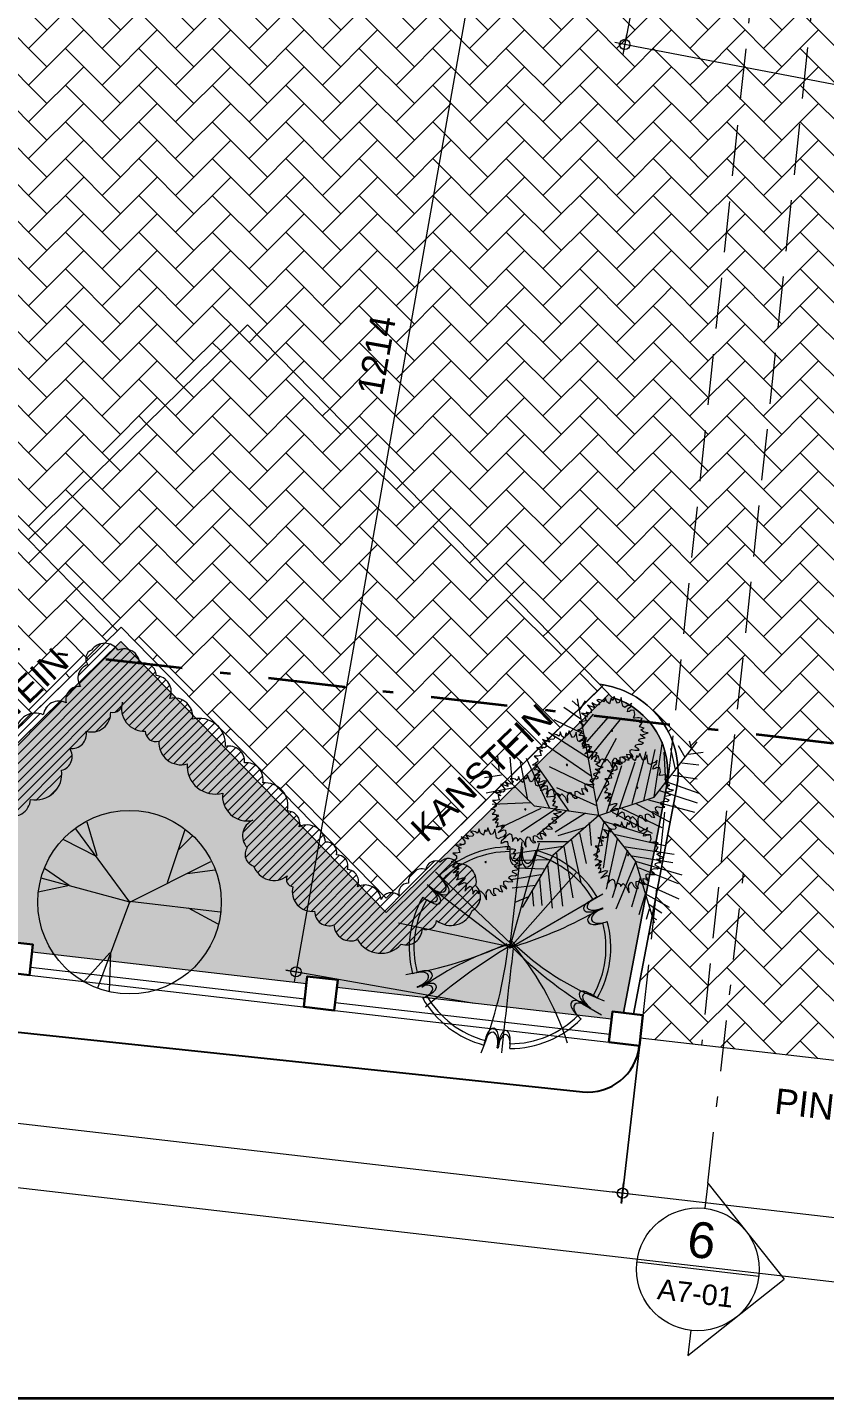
# Model space of a CAD drawing. Header units: millimetres. Extents: x -11 to 1625, y -267 to 180.
# Drawn here: x 852.31 to 860.11, y 119 to 132.4 of the extents above; entities that cross this region are included whole.
import ezdxf
from ezdxf.enums import TextEntityAlignment as Align

# ---------------------------------------------------------------- set-up
doc = ezdxf.new("R2010")
doc.units = ezdxf.units.MM
doc.linetypes.add('DASHDOT', pattern=[1, 0.5, -0.25, 0, -0.25])
doc.linetypes.add('HIDDEN', pattern=[0.375, 0.25, -0.125])
for name, color, linetype, lineweight in [('ars', 11, 'Continuous', 5), ('batas jalan', 3, 'Continuous', 25), ('GRS KOP', 1, 'Continuous', 35), ('GSB', 1, 'DASHDOT', 35), ('KOLOM', 1, 'Continuous', 30), ('kop', 7, 'Continuous', 20), ('lan', 7, 'Continuous', 15), ('not', 7, 'Continuous', 20), ('PAGAR', 4, 'Continuous', 18), ('POHON', 84, 'Continuous', 0), ('TEXT KETERANGAN', 7, 'Continuous', 9), ('Trees', 62, 'Continuous', 18), ('u', 6, 'Continuous', 20)]:
    doc.layers.add(name, color=color, linetype=linetype, lineweight=lineweight)
doc.styles.add('ATTR', font='romans.shx', dxfattribs={"width": 0.8, "height": 1.735066})
doc.styles.add('BARU', font='complex.shx')
doc.styles.add('S', font='SIMPLEX', dxfattribs={"width": 1.1})
doc.styles.get("Standard").update_dxf_attribs({"font": 'ARIALUNI.TTF'})
doc.dimstyles.new('SK100', dxfattribs={"dimtxt": 0.25, "dimasz": 0.1, "dimexe": 0.1, "dimexo": 0, "dimgap": 0.15, "dimtad": 1, "dimdec": 0, "dimlfac": 100, "dimzin": 12, "dimdsep": 46, "dimtxsty": 'Standard', "dimblk": 'BULAT', "dimcen": 0.1, "dimclrd": 256, "dimclre": 256, "dimclrt": 256, "dimadec": 0, "dimazin": 3, "dimtfac": 1, "dimtdec": 0, "dimtofl": 0, "dimtmove": 0, "dimatfit": 3, "dimldrblk": 'BULAT', "dimfxl": 0, "dimtolj": 1, "dimtzin": 0, "dimlwd": -1, "dimlwe": -1, "dimarcsym": 0})
pattern_1 = [(45, (886.80874, -134.3415), (4e-17, 0.35921024), [0.762, -0.254]), (135, (886.98835, -134.1619), (4e-17, 0.35921024), [0.762, -0.254])]

# ---------------------------------------------------------------- blocks, each defined once
blk = doc.blocks.new('kop')
at = {"layer": 'GRS KOP'}
blk.add_lwpolyline([(1, 54), (83, 54), (83, 1), (1, 1)], close=True, dxfattribs=at)
at = {"layer": 'kop', "style": 'BARU', "flags": 4}
for p, height in [((73.8, 5.4), 0.35), ((80.303, 5.382), 0.25), ((73.8, 4.9), 0.35), ((80.303, 4.882), 0.25), ((73.8, 4.4), 0.35), ((80.303, 4.382), 0.25)]:
    blk.add_attdef('-', p, '', height=height, dxfattribs=at)
at = {"layer": 'kop', "flags": 4}
for tag, p in [('AR-00', (78.057, 2.648)), ('00', (81.238, 2.647))]:
    blk.add_attdef(tag, text='', height=0.35, dxfattribs=at).set_placement(p, align=Align.MIDDLE)
blk = doc.blocks.new('BULAT')
for p, q in [((-1, 0), (1, 0)), ((0, -1), (0, 1))]:
    blk.add_line(p, q)
blk.add_circle((0, 0), 0.5)
blk = doc.blocks.new('*D3027')
at = {"layer": 'Defpoints', "color": 0}
for p in [(858.34, 133.214), (865.997, 131.753), (865.81, 130.77)]:
    blk.add_point(p, dxfattribs=at)
at = {"layer": 'u'}
for p, q in [((858.34, 133.214), (858.134, 132.133)), ((858.251, 132.213), (865.712, 130.789)), ((865.997, 131.753), (865.791, 130.672))]:
    blk.add_line(p, q, dxfattribs=at)
at = {"layer": 'u', "xscale": 0.1, "yscale": 0.1, "zscale": 0.1}
for p, rotation in [((858.153, 132.231), 169.1956795512109), ((865.81, 130.77), 349.1956795512109)]:
    blk.add_blockref('BULAT', p, dxfattribs=dict(at, rotation=rotation))
at = {"layer": 'u', "insert": (862.2, 131.742), "char_height": 0.25, "attachment_point": 5, "rotation": 349.1957}
blk.add_mtext('\\A1;780', dxfattribs=at)
blk = doc.blocks.new('Tree Palm')
at = {"layer": 'POHON'}
for p, q in [((-0.10186, 0.5364), (-0.13084, 0.55962)), ((0, 0), (-0.105, 0.57)), ((-0.09099, 0.51782), (-0.06563, 0.55962)), ((-0.08737, 0.47138), (-0.17069, 0.52711)), ((-0.0765, 0.43423), (-0.02578, 0.4946)), ((-0.05839, 0.35992), (0.04667, 0.48067)), ((-0.05114, 0.28097), (-0.24676, 0.40636)), ((-0.07288, 0.39707), (-0.21778, 0.46673)), ((-0.05114, 0.27632), (0.10463, 0.46673)), ((-0.03665, 0.19273), (-0.27574, 0.35527)), ((-0.02941, 0.16486), (0.08652, 0.3785)), ((0.27, 0.09), (0.48, 0.36)), ((0.27127, 0.09056), (0.31112, 0.35992)), ((0.38719, 0.34134), (0.41979, 0.28561)), ((0.44153, 0.36456), (0.45239, 0.32741)), ((-0.48585, 0.21131), (-0.49309, 0.29026)), ((-0.43513, 0.28561), (-0.42427, 0.15558)), ((-0.35544, 0.28097), (-0.24314, 0.03947)), ((0.16259, 0.05805), (0.23142, 0.31348)), ((0.22055, 0.07198), (0.27489, 0.32277)), ((0.31836, 0.30883), (0.32561, 0.16486)), ((0.35096, 0.32741), (0.3727, 0.22524)), ((0.43791, 0.29954), (0.51036, 0.30883)), ((-0.315, 0.045), (-0.525, 0.255)), ((-0.38442, 0.26239), (-0.34819, 0.07663)), ((-0.14533, 0.0209), (-0.30834, 0.2531)), ((-0.24314, 0.23917), (-0.02941, 0.137)), ((-0.01129, 0.06734), (0.09014, 0.26704)), ((0.03942, 0.01625), (0.11187, 0.24381)), ((0.10101, 0.03483), (0.17708, 0.26239)), ((0.4053, 0.25775), (0.48862, 0.24846)), ((-0.47498, 0.19737), (-0.5583, 0.18344)), ((-0.40615, 0.137), (-0.55105, 0.10913)), ((-0.20691, 0.137), (-0.01129, 0.04876)), ((0.33285, 0.16486), (0.48862, 0.10913)), ((0.36183, 0.19737), (0.48137, 0.1788)), ((0, 0), (0.27, 0.09)), ((0.24229, 0.07663), (0.46688, 0.01625)), ((0.29662, 0.12307), (0.48137, 0.06269)), ((-0.3337, 0.06269), (-0.52207, 0.0534)), ((-0.28299, 0.03483), (-0.4786, -0.05805)), ((-0.21416, 0.03018), (-0.38079, -0.08128)), ((0, 0), (-0.315, 0.045)), ((-0.15982, 0.0209), (-0.3011, -0.09521)), ((0, 0), (-0.225, -0.195)), ((-0.06563, 0.01161), (-0.21416, -0.08128)), ((0, 0), (0.18, -0.225)), ((0.06478, 0.01625), (0.2604, -0.08592)), ((0.11187, 0.03483), (0.30749, -0.05805)), ((0.1807, 0.05805), (0.35096, -0.03483)), ((-0.06563, -0.05805), (-0.19967, -0.09985)), ((-0.04752, -0.03483), (-0.03665, -0.14629)), ((0.02493, -0.03019), (-0.01491, -0.20202)), ((0.01769, -0.02555), (0.24229, -0.09521)), ((0.05029, -0.0627), (0.02131, -0.25775)), ((-0.15257, -0.12772), (-0.3011, -0.12772)), ((-0.13446, -0.11378), (-0.08737, -0.32741)), ((-0.09461, -0.08592), (-0.06201, -0.23453)), ((0.09014, -0.11378), (0.0358, -0.35992)), ((0.07565, -0.09056), (0.32198, -0.14629)), ((-0.17431, -0.15094), (-0.42789, -0.18809)), ((-0.225, -0.195), (-0.375, -0.45)), ((-0.20691, -0.18345), (-0.17793, -0.44352)), ((-0.17069, -0.15094), (-0.12721, -0.40172)), ((0.14085, -0.16951), (0.06478, -0.40172)), ((0.12274, -0.15094), (0.36907, -0.18809)), ((0.16259, -0.19738), (0.36183, -0.22989)), ((-0.24314, -0.21596), (-0.42427, -0.2206)), ((-0.26849, -0.2624), (-0.40253, -0.25775)), ((-0.25038, -0.23918), (-0.22865, -0.45281)), ((0.1807, -0.22524), (0.08289, -0.45745)), ((0.18, -0.225), (0.27, -0.525)), ((0.18433, -0.22524), (0.4053, -0.29026)), ((0.19157, -0.25311), (0.38719, -0.33206)), ((-0.28299, -0.29026), (-0.42789, -0.31348)), ((-0.29023, -0.30884), (-0.27936, -0.43887)), ((0.20244, -0.30419), (0.15897, -0.44816)), ((0.21331, -0.32741), (0.39081, -0.40636)), ((-0.30834, -0.34135), (-0.42427, -0.35528)), ((-0.34457, -0.39708), (-0.40978, -0.42494)), ((-0.32646, -0.36921), (-0.31921, -0.44352)), ((0.2278, -0.3785), (0.19519, -0.48532)), ((0.2278, -0.38314), (0.34372, -0.44816)), ((0.24591, -0.45745), (0.23142, -0.50854)), ((0.24591, -0.43423), (0.30749, -0.47603)), ((0.26764, -0.49925), (0.28213, -0.50854))]:
    blk.add_line(p, q, dxfattribs=at)
at = {"layer": 'POHON', "style": 'ATTR', "width": 0.8, "flags": 9}
blk.add_attdef('ESTCODE', (0, 0), '', height=0.00000274, dxfattribs=at)
blk = doc.blocks.new('pohon6')
for points in [[(0, 0.266), (-0.013, 0.247), (-0.018, 0.232), (-0.023, 0.211), (-0.027, 0.202), (-0.049, 0.223), (-0.082, 0.23), (-0.092, 0.208), (-0.089, 0.191), (-0.091, 0.174), (-0.114, 0.189), (-0.122, 0.217), (-0.146, 0.23), (-0.134, 0.208), (-0.137, 0.189), (-0.132, 0.168), (-0.147, 0.155), (-0.179, 0.161), (-0.216, 0.168), (-0.206, 0.161), (-0.186, 0.14), (-0.186, 0.125), (-0.204, 0.12), (-0.245, 0.12), (-0.22, 0.097), (-0.24, 0.092), (-0.203, 0.064), (-0.226, 0.049), (-0.263, 0.049), (-0.245, 0.039), (-0.236, 0.024), (-0.251, 0.015), (-0.266, -0.006), (-0.268, -0.021), (-0.26, -0.015), (-0.24, -0.006), (-0.226, -0.019), (-0.233, -0.045), (-0.26, -0.067), (-0.216, -0.058), (-0.256, -0.107), (-0.213, -0.092), (-0.191, -0.099), (-0.189, -0.114), (-0.208, -0.138), (-0.189, -0.133), (-0.213, -0.174), (-0.169, -0.14), (-0.179, -0.159), (-0.142, -0.163), (-0.147, -0.191), (-0.156, -0.217), (-0.126, -0.198), (-0.104, -0.204), (-0.097, -0.228), (-0.096, -0.254), (-0.084, -0.23), (-0.069, -0.228), (-0.055, -0.258), (-0.049, -0.241), (-0.03, -0.217), (-0.03, -0.234), (-0.022, -0.213), (-0.008, -0.271), (-0.005, -0.226), (0.02, -0.26), (0.023, -0.239), (0.044, -0.249), (0.054, -0.266), (0.057, -0.211), (0.065, -0.196), (0.077, -0.208), (0.085, -0.232), (0.101, -0.266), (0.096, -0.217), (0.104, -0.204), (0.131, -0.211), (0.154, -0.23), (0.163, -0.236), (0.146, -0.204), (0.141, -0.183), (0.154, -0.172), (0.193, -0.178), (0.21, -0.185), (0.189, -0.159), (0.189, -0.148), (0.204, -0.138), (0.221, -0.144), (0.206, -0.116), (0.245, -0.099), (0.266, -0.101), (0.292, -0.097), (0.263, -0.088), (0.238, -0.08), (0.228, -0.069), (0.218, -0.054), (0.226, -0.045), (0.255, -0.043), (0.278, -0.032), (0.283, -0.013)], [(0.285, -0.013), (0.261, -0.024), (0.248, -0.019), (0.228, -0.011), (0.23, 0.004), (0.243, 0.017), (0.263, 0.026), (0.277, 0.049), (0.256, 0.045), (0.24, 0.045), (0.225, 0.049), (0.236, 0.069), (0.255, 0.08), (0.266, 0.086), (0.246, 0.086), (0.225, 0.077), (0.204, 0.084), (0.203, 0.099), (0.218, 0.12), (0.23, 0.153), (0.218, 0.148), (0.194, 0.133), (0.181, 0.142), (0.183, 0.165), (0.193, 0.187), (0.189, 0.206), (0.176, 0.193), (0.159, 0.178), (0.147, 0.185), (0.149, 0.202), (0.156, 0.232), (0.137, 0.217), (0.117, 0.206), (0.124, 0.223), (0.126, 0.269), (0.109, 0.239), (0.082, 0.223), (0.079, 0.254), (0.057, 0.223), (0.032, 0.254), (0.023, 0.234), (0, 0.266)]]:
    blk.add_lwpolyline(points)
blk.add_lwpolyline([(0.002, 0.009), (0, 0), (0.008, 0.002), (0.01, 0.006)], close=True)
blk = doc.blocks.new('POH1')
for p, q in [((0.047, -0.206), (0.813, 6.356)), ((0.047, -0.206), (1.889, 6.299)), ((0.133, 0.018), (-4.57, 4.488)), ((0.047, -0.206), (4.156, 4.432)), ((0.02, -0.209), (-5.08, 3.696)), ((0.047, -0.206), (5.799, 3.13)), ((-0.059, -0.141), (-6.859, 1.322))]:
    blk.add_line(p, q)
for centre, radius, start, end in [((0.047, -0.206), 6.25, 90, 135.02273), ((0.047, -0.206), 6.25, 82.75021, 83.22779), ((0.047, -0.206), 5.957, 90, 135.02273), ((0.047, -0.206), 5.957, 82.75021, 83.22779), ((0.047, -0.206), 5.957, 30, 75.02273), ((0.047, -0.206), 6.25, 30, 75.02273), ((0.047, -0.206), 6.25, 142.75021, 143.22779), ((0.047, -0.206), 6.25, 150, 195.02273), ((0.047, -0.206), 5.957, 150, 195.02273), ((0.047, -0.206), 5.957, 142.75021, 143.22779), ((-7.075, 24.064), 25.293, 286.35565, 299.2634), ((0.047, -0.206), 5.957, 22.75021, 23.22779), ((0.047, -0.206), 6.25, 22.75021, 23.22779), ((0.047, -0.206), 5.957, 330, 15.02273), ((0.047, -0.206), 6.25, 330, 15.02273), ((-10.036, 21.281), 23.426, 278.89095, 295.05105), ((5.305, -17.569), 18.352, 106.80326, 125.77653), ((-13.31, -11.551), 17.777, 17.80316, 41.52093), ((11.41, 11.387), 15.873, 224.94274, 249.65135), ((17.959, -30.229), 35.053, 120.53343, 131.32015), ((-25.715, 2.832), 25.816, 338.27386, 353.62024), ((297.186, -37.092), 299.208, 172.9262, 174.17477), ((17.559, 17.049), 24.474, 224.15587, 241.05851), ((0.047, -0.206), 5.957, 202.75021, 203.22779), ((0.047, -0.206), 6.25, 202.75021, 203.22779), ((0.047, -0.206), 6.25, 210, 255.02273), ((0.047, -0.206), 5.957, 210, 255.02273), ((0.047, -0.206), 5.957, 322.75021, 323.22779), ((0.047, -0.206), 6.25, 322.75021, 323.22779), ((0.047, -0.206), 5.957, 270, 315.02273), ((0.047, -0.206), 6.25, 270, 315.02273), ((0.047, -0.206), 6.25, 262.75021, 263.22779), ((0.047, -0.206), 5.957, 262.75021, 263.22779)]:
    blk.add_arc(centre, radius, start, end)
for centre, major_axis, ratio, start_param, end_param in [((0.412, 5.992), (-0.115, -0.809), 0.450725, 4.712389, 7.927948), ((1.241, 5.867), (-0.147, -0.833), 0.498328, 4.647864, 7.899063), ((0.395, 5.701), (-0.109, -0.771), 0.450725, 4.712389, 7.927948), ((1.185, 5.582), (-0.14, -0.794), 0.498328, 4.647864, 7.899063), ((-5.138, 3.209), (0.643, -0.504), 0.450725, 4.712389, 7.927948), ((-4.615, 3.864), (0.648, -0.544), 0.498328, 4.647864, 7.899063), ((-4.396, 3.673), (0.618, -0.518), 0.498328, 4.647864, 7.899063), ((-4.895, 3.049), (0.613, -0.48), 0.450725, 4.712389, 7.927948), ((5.337, 2.447), (-0.723, -0.291), 0.450725, 4.712389, 7.927948), ((5.598, 2.577), (-0.758, -0.305), 0.450725, 4.712389, 7.927948), ((5.629, 1.703), (-0.758, -0.276), 0.498328, 4.647864, 7.899063), ((5.904, 1.797), (-0.795, -0.29), 0.498328, 4.647864, 7.899063), ((-5.809, -2.209), (0.795, 0.29), 0.498328, 4.647864, 7.899063), ((-5.534, -2.115), (0.758, 0.276), 0.498328, 4.647864, 7.899063), ((-5.503, -2.989), (0.758, 0.305), 0.450725, 4.712389, 7.927948), ((-5.242, -2.858), (0.723, 0.291), 0.450725, 4.712389, 7.927948), ((4.989, -3.461), (-0.613, 0.48), 0.450725, 4.712389, 7.927948), ((5.233, -3.621), (-0.643, 0.504), 0.450725, 4.712389, 7.927948), ((4.491, -4.085), (-0.618, 0.518), 0.498328, 4.647864, 7.899063), ((4.71, -4.276), (-0.648, 0.544), 0.498328, 4.647864, 7.899063), ((-1.146, -6.279), (0.147, 0.833), 0.498328, 4.647864, 7.899063), ((-1.09, -5.994), (0.14, 0.794), 0.498328, 4.647864, 7.899063), ((-0.317, -6.404), (0.115, 0.809), 0.450725, 4.712389, 7.927948), ((-0.3, -6.113), (0.109, 0.771), 0.450725, 4.712389, 7.927948)]:
    blk.add_ellipse(centre, major_axis=major_axis, ratio=ratio, start_param=start_param, end_param=end_param)
blk.add_point((0.047, -0.206))
blk.add_point((0.047, -0.206))
blk = doc.blocks.new('Deciduous Tree 13 PV')
at = {"layer": 'POHON'}
for p, q in [((0.001, 0.001), (-0.438, 0.6)), ((-0.266, 0.38), (-0.347, 0.655)), ((0.311, 0.16), (0.454, 0.594)), ((-0.271, 0.374), (-0.538, 0.509)), ((0.401, 0.429), (0.511, 0.539)), ((-0.495, 0.136), (-0.695, 0.276)), ((0.001, 0.001), (0.664, 0.332)), ((0.473, 0.234), (0.697, 0.264)), ((-0.49, 0.136), (-0.748, 0.081)), ((0.001, 0.001), (-0.724, 0.197)), ((0, 0), (-0.261, -0.702)), ((0.001, 0.008), (0.74, -0.078)), ((0.478, -0.047), (0.721, -0.176)), ((-0.161, -0.414), (-0.376, -0.653)), ((-0.156, -0.414), (-0.166, -0.726))]:
    blk.add_line(p, q, dxfattribs=at)
blk.add_circle((0, 0), 0.75, dxfattribs=at)
at = {"layer": 'POHON', "style": 'ATTR', "width": 0.8, "flags": 9}
blk.add_attdef('ESTCODE', (0.001, 0.001), '', height=0.000003, rotation=180, dxfattribs=at)
blk = doc.blocks.new('*D3037')
at = {"layer": 'Defpoints', "color": 0}
for p in [(835.553, 125.152), (858.305, 122.522), (858.13, 121.008)]:
    blk.add_point(p, dxfattribs=at)
at = {"layer": 'u'}
for p, q in [((835.553, 125.152), (835.367, 123.538)), ((835.478, 123.626), (858.03, 121.019)), ((858.305, 122.522), (858.118, 120.908))]:
    blk.add_line(p, q, dxfattribs=at)
at = {"layer": 'u', "xscale": 0.1, "yscale": 0.1, "zscale": 0.1}
for p, rotation in [((835.378, 123.638), 173.4063570292611), ((858.13, 121.008), 353.4063570292611)]:
    blk.add_blockref('BULAT', p, dxfattribs=dict(at, rotation=rotation))
at = {"layer": 'u', "insert": (846.786, 122.599), "char_height": 0.25, "attachment_point": 5, "rotation": 353.4064}
blk.add_mtext('\\A1;2290', dxfattribs=at)
blk = doc.blocks.new('*D3038')
at = {"layer": 'Defpoints', "color": 0}
for p in [(858.308, 122.522), (862.974, 121.983), (862.799, 120.468)]:
    blk.add_point(p, dxfattribs=at)
at = {"layer": 'u'}
for p, q in [((858.308, 122.522), (858.121, 120.908)), ((862.974, 121.983), (862.787, 120.369)), ((858.232, 120.996), (862.699, 120.48))]:
    blk.add_line(p, q, dxfattribs=at)
at = {"layer": 'u', "xscale": 0.1, "yscale": 0.1, "zscale": 0.1}
for p, rotation in [((858.133, 121.007), 173.4063570293028), ((862.799, 120.468), 353.4063570293028)]:
    blk.add_blockref('BULAT', p, dxfattribs=dict(at, rotation=rotation))
at = {"layer": 'u', "insert": (860.498, 121.014), "char_height": 0.25, "attachment_point": 5, "rotation": 353.4064}
blk.add_mtext('\\A1;470', dxfattribs=at)
blk = doc.blocks.new('*D3033')
at = {"layer": 'Defpoints', "color": 0}
for p in [(829.731, 125.747), (864.104, 121.782), (863.866, 119.717)]:
    blk.add_point(p, dxfattribs=at)
at = {"layer": 'u'}
for p, q in [((829.731, 125.747), (829.482, 123.583)), ((829.593, 123.671), (863.766, 119.729)), ((864.104, 121.782), (863.854, 119.618))]:
    blk.add_line(p, q, dxfattribs=at)
at = {"layer": 'u', "xscale": 0.1, "yscale": 0.1, "zscale": 0.1}
for p, rotation in [((829.493, 123.683), 173.4190750474977), ((863.866, 119.717), 353.4190750474976)]:
    blk.add_blockref('BULAT', p, dxfattribs=dict(at, rotation=rotation))
at = {"layer": 'u', "insert": (846.711, 121.976), "char_height": 0.25, "attachment_point": 5, "rotation": 353.4191}
blk.add_mtext('\\A1;3460', dxfattribs=at)
blk = doc.blocks.new('*D3039')
at = {"layer": 'Defpoints', "color": 0}
for p in [(858.798, 134.811), (854.939, 123.17), (856.682, 122.861)]:
    blk.add_point(p, dxfattribs=at)
at = {"layer": 'u'}
for p, q in [((858.798, 134.811), (856.957, 135.137)), ((857.038, 135.021), (854.957, 123.268)), ((856.682, 122.861), (854.841, 123.187))]:
    blk.add_line(p, q, dxfattribs=at)
at = {"layer": 'u', "xscale": 0.1, "yscale": 0.1, "zscale": 0.1}
for p, rotation in [((857.056, 135.119), 79.95703502992815), ((854.939, 123.17), 259.9570350299281)]:
    blk.add_blockref('BULAT', p, dxfattribs=dict(at, rotation=rotation))
at = {"layer": 'u', "insert": (855.726, 129.193), "char_height": 0.25, "attachment_point": 5, "rotation": 79.957}
blk.add_mtext('\\A1;1214', dxfattribs=at)
blk = doc.blocks.new('Npkn')
for p, q in [((0, 0.849), (0.849, 0)), ((0, 0.849), (0, 0.6)), ((0.6, 0), (-0.6, 0)), ((0, -0.849), (0.849, 0)), ((0, -0.6), (0, -0.849))]:
    blk.add_line(p, q)
blk.add_circle((0, 0), 0.6)
at = {"color": 5, "style": 'S', "width": 0.75, "flags": 4}
blk.add_attdef('NO', text='', height=0.3, dxfattribs=at).set_placement((0.005, 0.113), align=Align.CENTER)
at = {"style": 'S', "width": 0.75, "flags": 4}
blk.add_attdef('NOLBR', text='', height=0.2, dxfattribs=at).set_placement((0.005, -0.334), align=Align.CENTER)

msp = doc.modelspace()

# ---------------------------------------------------------------- hatches: boundary and pattern name
at = {"layer": 'ars'}
h = msp.add_hatch(dxfattribs=at)
h.set_pattern_fill('AR-HBONE', color=256, scale=0.0025)
h.set_pattern_definition(pattern_1)
h.paths.add_polyline_path([(867.9281538, 147.4571817), (865.9102914, 147.7787204), (862.5692112, 148.3111089), (862.3842348, 147.1502634), (860.1025011, 132.8309166), (859.0238026, 133.0028032), (857.9045836, 125.9789843), (857.9466415, 125.9722825, -0.423190975), (858.6595363, 124.9568424), (858.2396287, 122.7565111), (858.330551, 122.7460012), (858.304715, 122.5224895), (862.9736269, 121.9828029), (862.9994629, 122.2063146), (863.1069488, 122.1938902)])
h = msp.add_hatch(dxfattribs=at)
h.set_pattern_fill('AR-HBONE', color=256, scale=0.0025)
h.set_pattern_definition(pattern_1)
edge = h.paths.add_edge_path()
edge.add_line((831.8528921, 131.8301396), (830.9104223, 125.9155354))
edge.add_line((830.9104223, 125.9155354), (830.8845862, 125.6920236))
edge.add_line((830.8845862, 125.6920236), (835.5534981, 125.152337))
edge.add_line((835.5534981, 125.152337), (835.5793342, 125.3758488))
edge.add_line((835.5793342, 125.3758488), (835.6785833, 125.3643764))
edge.add_line((835.6785833, 125.3643764), (835.8983404, 127.2755837))
edge.add_arc((837.8852489, 127.0471223), 2, 83.40635703, 173.44074308, ccw=False)
edge.add_line((838.1149028, 129.0338933), (840.2580879, 131.1331211))
edge.add_line((840.2580879, 131.1331211), (842.8504184, 128.4865079))
edge.add_line((842.8504184, 128.4865079), (844.9936035, 130.5857357))
edge.add_line((844.9936035, 130.5857357), (847.585934, 127.9391225))
edge.add_line((847.585934, 127.9391225), (849.7291191, 130.0383503))
edge.add_line((849.7291191, 130.0383503), (852.3214496, 127.3917371))
edge.add_line((852.3214496, 127.3917371), (854.4646347, 129.4909649))
edge.add_line((854.4646347, 129.4909649), (857.9045836, 125.9789843))
edge.add_line((857.9045836, 125.9789843), (859.0238026, 133.0028032))
edge.add_line((859.0238026, 133.0028032), (850.2270895, 134.4045261))
edge.add_line((850.2270895, 134.4045261), (849.9910481, 132.9232144))
edge.add_line((849.9910481, 132.9232144), (842.5844895, 134.1034215))
edge.add_line((842.5844895, 134.1034215), (842.8205309, 135.5847332))
edge.add_line((842.8205309, 135.5847332), (833.9326605, 137.0009817))
edge.add_line((833.9326605, 137.0009817), (831.9438674, 137.2296599))
edge.add_line((831.9438674, 137.2296599), (831.2987957, 133.1814196))
edge.add_line((831.2987957, 133.1814196), (831.8528921, 131.8301396))
h = msp.add_hatch(dxfattribs=at)
h.set_pattern_fill('AR-HBONE', color=256, scale=0.0025)
h.set_pattern_definition(pattern_1)
h.paths.add_polyline_path([(843.7218138, 127.5968656), (840.2580879, 131.1331211), (838.1149028, 129.0338933, -0.0101909724), (838.1956753, 129.0228843), (841.6143484, 125.532625)])
h.paths.add_polyline_path([(844.9936035, 130.5857357), (842.8504184, 128.4865079), (843.7218138, 127.5968656), (843.7575336, 127.6318528), (846.349864, 124.9852395), (848.4573294, 127.0494802)])
h.paths.add_polyline_path([(849.7291191, 130.0383503), (847.585934, 127.9391225), (848.4573294, 127.0494802), (848.4930492, 127.0844674), (851.0853796, 124.4378541), (853.192845, 126.5020948)])
h.paths.add_polyline_path([(854.4646347, 129.4909649), (852.3214496, 127.3917371), (853.192845, 126.5020948), (853.2285648, 126.537082), (855.8208953, 123.8904687), (857.9283606, 125.9547094), (857.9045836, 125.9789843)])
at = {"layer": 'POHON'}
h = msp.add_hatch(dxfattribs=at)
h.set_pattern_fill('GRASS', color=91, scale=0.01, style=0)
h.set_pattern_definition([(90, (835.77792, 122.70595), (-0.179605, 0.179605), [0.047625, -0.311585]), (45, (835.77792, 122.70595), (-0.179605, 0.179605), [0.047625, -0.206375]), (135, (835.77792, 122.70595), (-0.179605, -0.179605), [0.047625, -0.206375])])
edge = h.paths.add_edge_path()
edge.add_line((835.7779219, 125.3528937), (835.9976858, 127.2641607))
edge.add_arc((837.8852489, 127.0471223), 1.9, 82.05863616, 173.44074308, ccw=False)
edge.add_line((838.1477521, 128.9289012), (841.6128832, 125.3912112))
edge.add_line((841.6128832, 125.3912112), (843.7560683, 127.490439))
edge.add_line((843.7560683, 127.490439), (846.3483988, 124.8438258))
edge.add_line((846.3483988, 124.8438258), (848.4915839, 126.9430536))
edge.add_line((848.4915839, 126.9430536), (851.0839144, 124.2964404))
edge.add_line((851.0839144, 124.2964404), (853.2270995, 126.3956682))
edge.add_line((853.2270995, 126.3956682), (855.81943, 123.7490549))
edge.add_line((855.81943, 123.7490549), (857.9983349, 125.8832699))
edge.add_line((857.9983349, 125.8832699), (858.0300679, 125.8508724))
edge.add_arc((857.810649, 125.1188426), 0.7642069, -10.80432045, 73.31440342, ccw=False)
edge.add_line((858.561309, 124.9755879), (858.1400213, 122.7680248))
edge.add_line((858.1400213, 122.7680248), (858.0325354, 122.7804493))
edge.add_line((858.0325354, 122.7804493), (858.0239233, 122.7059454))
edge.add_line((858.0239233, 122.7059454), (855.3390939, 123.0162889))
edge.add_line((855.3390939, 123.0162889), (855.3477059, 123.0907928))
edge.add_line((855.3477059, 123.0907928), (855.0496902, 123.1252409))
edge.add_line((855.0496902, 123.1252409), (855.0410782, 123.050737))
edge.add_line((855.0410782, 123.050737), (852.3589373, 123.3607697))
edge.add_line((852.3589373, 123.3607697), (852.3675493, 123.4352736))
edge.add_line((852.3675493, 123.4352736), (852.0695337, 123.4697217))
edge.add_line((852.0695337, 123.4697217), (852.0609217, 123.3952178))
edge.add_line((852.0609217, 123.3952178), (849.3787808, 123.7052505))
edge.add_line((849.3787808, 123.7052505), (849.3873928, 123.7797544))
edge.add_line((849.3873928, 123.7797544), (849.0893772, 123.8142025))
edge.add_line((849.0893772, 123.8142025), (849.0807651, 123.7396986))
edge.add_line((849.0807651, 123.7396986), (844.8092074, 124.2334544))
edge.add_line((844.8092074, 124.2334544), (844.8178195, 124.3079583))
edge.add_line((844.8178195, 124.3079583), (844.5198038, 124.3424064))
edge.add_line((844.5198038, 124.3424064), (844.5111918, 124.2679025))
edge.add_line((844.5111918, 124.2679025), (841.8290509, 124.5779352))
edge.add_line((841.8290509, 124.5779352), (841.8376629, 124.6524391))
edge.add_line((841.8376629, 124.6524391), (841.5396473, 124.6868872))
edge.add_line((841.5396473, 124.6868872), (841.5310352, 124.6123833))
edge.add_line((841.5310352, 124.6123833), (838.8488944, 124.922416))
edge.add_line((838.8488944, 124.922416), (838.8575064, 124.9969199))
edge.add_line((838.8575064, 124.9969199), (838.5594907, 125.031368))
edge.add_line((838.5594907, 125.031368), (838.5508787, 124.9568641))
edge.add_line((838.5508787, 124.9568641), (835.8687378, 125.2668968))
edge.add_line((835.8687378, 125.2668968), (835.8773499, 125.3414007))
edge.add_line((835.8773499, 125.3414007), (835.777915, 125.352834))
at = {"layer": 'Trees'}
h = msp.add_hatch(dxfattribs=at)
h.set_pattern_fill('ANSI31', color=256, scale=0.02, style=0)
h.set_pattern_definition([(45, (850.187765, 123.35195), (-0.0449013, 0.0449013), [])])
edge = h.paths.add_edge_path()
edge.add_arc((850.3180112, 124.685666), 0.1302461, 125.00000005, 234.99999995)
edge.add_arc((850.3683057, 124.5141252), 0.1408211, 152.58000619, 262.58000609)
edge.add_arc((850.4964992, 124.3643535), 0.1467295, 176.04129188, 286.04129178)
edge.add_arc((850.7341565, 124.2354803), 0.1974852, 183.52527337, 293.52527327)
edge.add_arc((850.9954322, 124.1159108), 0.1925357, 198.62839712, 308.62839702)
edge.add_arc((851.2064123, 124.0158191), 0.1037988, 208.99787521, 318.99787511)
edge.add_arc((851.3430699, 124.0349309), 0.104917, 236.22801751, 346.22801741)
edge.add_arc((851.4321091, 124.1135746), 0.1044152, 277.07549816, 387.07549806)
edge.add_arc((851.52336, 124.3056466), 0.1445561, 270.68222727, 380.68222717)
edge.add_arc((851.6907086, 124.5381853), 0.1843023, 259.96690103, 369.96690093)
edge.add_arc((851.936803, 124.714675), 0.1583549, 245.9346509, 355.9346508)
edge.add_arc((852.1664597, 124.8662795), 0.1779181, 246.23438402, 356.23438392)
edge.add_arc((852.3957061, 125.1028052), 0.2535401, 258.23129627, 368.23129618)
edge.add_arc((852.6119841, 125.2738438), 0.1391234, 284.42191301, 394.42191291)
edge.add_arc((852.747715, 125.4930458), 0.1421133, 261.51526582, 371.51526572)
edge.add_arc((852.9417668, 125.6989122), 0.1857631, 252.84282331, 362.84282321)
edge.add_arc((853.1509188, 125.7975378), 0.092479, 255.20374156, 365.20374146)
edge.add_arc((853.4538896, 125.7415792), 0.2204719, 163.0308437, 273.0308436)
edge.add_arc((853.5665466, 125.5192607), 0.1010228, 178.77769558, 288.77769548)
edge.add_arc((853.8148534, 125.4090854), 0.2162765, 176.14795342, 286.14795332)
edge.add_arc((854.1481853, 125.1806237), 0.2739658, 175.66299899, 285.66299889)
edge.add_arc((854.4624038, 124.886307), 0.2421849, 172.75935597, 282.75935587)
edge.add_arc((854.5825705, 124.4980397), 0.1660395, 113.67714896, 223.67714886)
edge.add_arc((854.5558931, 124.3162793), 0.1150087, 144.3108862, 254.3108861)
edge.add_arc((854.7237055, 124.2719599), 0.2097042, 198.46090648, 308.46090638)
edge.add_arc((854.9181946, 124.0731074), 0.0728269, 151.59195052, 261.59195042)
edge.add_arc((855.0984048, 123.9558279), 0.1961464, 166.66638916, 276.66638906)
edge.add_arc((855.2613291, 123.7597686), 0.1401594, 179.49351718, 289.49351708)
edge.add_arc((855.4736197, 123.6375406), 0.165815, 183.42197895, 293.42197885)
edge.add_arc((855.7687242, 123.6127459), 0.2622011, 209.0599461, 319.059946)
edge.add_arc((856.0162373, 123.5881829), 0.15533, 251.4375453, 361.4375452)
edge.add_arc((856.2147135, 123.6819505), 0.0997124, 244.32941582, 354.32941572)
edge.add_arc((856.4532716, 123.8425363), 0.2201433, 230.73393611, 340.73393601)
edge.add_arc((856.5948442, 123.9023921), 0.1481299, 296.563436, 406.56343591)
edge.add_arc((856.5329727, 124.0543188), 0.1696227, 344.83813095, 454.83813085)
edge.add_arc((856.4278792, 124.1730172), 0.1038, 28.99794263, 138.99794253)
edge.add_arc((856.3032352, 124.1556934), 0.0971695, 61.53866522, 171.53866512)
edge.add_arc((856.1692525, 124.0440985), 0.1314654, 73.25777079, 183.2577707)
edge.add_arc((856.0370727, 123.9432275), 0.0934047, 89.43144003, 199.43143993)
edge.add_arc((855.872427, 123.8320449), 0.1108109, 46.29712814, 156.29712804)
edge.add_arc((855.611669, 123.8578013), 0.1603991, 6.72699251, 116.72699241)
edge.add_arc((855.4314328, 124.0512478), 0.1191794, 335.09694047, 445.09694037)
edge.add_arc((855.3384075, 124.2037227), 0.1085838, 341.90157695, 451.90157685)
edge.add_arc((855.2378186, 124.3370871), 0.1001164, 345.63403689, 455.63403679)
edge.add_arc((855.0460045, 124.4219182), 0.1825862, 4.64987511, 114.64987501)
edge.add_arc((854.8590783, 124.6229266), 0.1161906, 342.43717796, 452.43717786)
edge.add_arc((854.6374754, 124.79268), 0.22321, 346.08766529, 456.08766519)
edge.add_arc((854.4563111, 125.0501047), 0.1614384, 347.30662109, 457.30662099)
edge.add_arc((854.2862872, 125.2248077), 0.1502012, 354.43127044, 464.43127035)
edge.add_arc((853.9952499, 125.3914449), 0.254487, 355.22702333, 465.22702323)
edge.add_arc((853.7455518, 125.661335), 0.184471, 352.41880166, 462.41880156)
edge.add_arc((853.5613019, 125.9058812), 0.1582693, 335.99302305, 445.99302295)
edge.add_arc((853.4517853, 126.0654606), 0.1205881, 359.19370703, 469.19370693)
edge.add_arc((853.2586343, 126.1712352), 0.1537201, 3.02432346, 113.02432336)
edge.add_arc((853.0694435, 126.2223358), 0.1575623, 35.00000005, 144.99999995)
edge.add_arc((852.9723776, 126.229117), 0.089509, 110.94814787, 220.94814777)
edge.add_arc((852.9438726, 126.0388324), 0.1373077, 106.54524576, 216.54524566)
edge.add_arc((852.818381, 125.8271916), 0.1307641, 83.33351813, 193.33351803)
edge.add_arc((852.6203417, 125.6613343), 0.1530598, 62.44725947, 172.44725937)
edge.add_arc((852.3911214, 125.5079438), 0.1900254, 65.93458823, 175.93458813)
edge.add_arc((852.1938771, 125.1913988), 0.3301067, 88.66393198, 198.66393188)
edge.add_arc((851.9184831, 125.0324135), 0.065123, 125.00000005, 234.99999995)
edge.add_arc((851.8605985, 124.8189403), 0.1614384, 82.69337901, 192.69337891)
edge.add_arc((851.6478703, 124.6255396), 0.167308, 70.72262787, 180.72262777)
edge.add_arc((851.4445071, 124.5517988), 0.080199, 63.27320524, 173.27320514)
edge.add_arc((851.257581, 124.4397), 0.1620783, 48.55525681, 158.55525671)
edge.add_arc((851.0666411, 124.40464), 0.1024801, 66.97567664, 176.97567654)
edge.add_arc((850.869066, 124.3566107), 0.1092046, 29.29599905, 139.29599895)
edge.add_arc((850.6839688, 124.4886912), 0.1190448, 329.25236788, 439.25236778)
edge.add_arc((850.6341117, 124.661194), 0.0909813, 322.37264463, 432.37264453)
edge.add_arc((850.5958048, 124.7282889), 0.0687171, 16.58502749, 126.58502739)
edge.add_arc((850.3959642, 124.6788397), 0.1902395, 33.36539819, 143.36539809)

# ---------------------------------------------------------------- linework, layer by layer
at = {"layer": 'batas jalan'}
msp.add_line((836.2028414, 124.2650861), (857.7398766, 121.9977431), dxfattribs=at)
msp.add_line((836.2028414, 124.2650861), (857.7398766, 121.9977431), dxfattribs=at)
msp.add_arc((857.7928541, 122.5009658), 0.5060037, 263.99023981, 353.40635703, dxfattribs=at)
msp.add_arc((857.7928541, 122.5009658), 0.5060037, 263.99023981, 353.40635703, dxfattribs=at)
at = {"layer": 'GSB', "ltscale": 1.5}
msp.add_line((866.5415506, 124.6658562), (828.4467648, 129.0692901), dxfattribs=at)
at = {"layer": 'KOLOM'}
for points in [[(852.0350856, 123.171706), (852.3331013, 123.1372579), (852.3675493, 123.4352736), (852.0695337, 123.4697217)], [(852.0350856, 123.171706), (852.3331013, 123.1372579), (852.3675493, 123.4352736), (852.0695337, 123.4697217)], [(855.0152422, 122.8272252), (855.3132578, 122.7927771), (855.3477059, 123.0907928), (855.0496902, 123.1252409)], [(855.0152422, 122.8272252), (855.3132578, 122.7927771), (855.3477059, 123.0907928), (855.0496902, 123.1252409)], [(857.9980873, 122.4824336), (858.2961029, 122.4479856), (858.330551, 122.7460012), (858.0325354, 122.7804493)], [(857.9980873, 122.4824336), (858.2961029, 122.4479856), (858.330551, 122.7460012), (858.0325354, 122.7804493)]]:
    msp.add_lwpolyline(points, close=True, dxfattribs=at)
at = {"layer": 'lan', "linetype": 'HIDDEN', "ltscale": 2}
for p, q in [((859.4149891, 132.9349388), (858.3079814, 122.5221119)), ((860.0194831, 132.9454068), (858.9040378, 122.4532128))]:
    msp.add_line(p, q, dxfattribs=at)
at = {"layer": 'lan'}
for p, q in [((849.7291191, 130.0383503), (853.192845, 126.5020948)), ((852.3214496, 127.3917371), (854.4646347, 129.4909649)), ((852.3214496, 127.3917371), (854.4646347, 129.4909649)), ((854.4646347, 129.4909649), (857.9045836, 125.9789843)), ((854.4646347, 129.4909649), (857.9045836, 125.9789843)), ((851.0853796, 124.4378541), (853.2285648, 126.537082)), ((851.0853796, 124.4378541), (853.2285648, 126.537082)), ((853.2285648, 126.537082), (855.8208953, 123.8904687)), ((853.2285648, 126.537082), (855.8208953, 123.8904687)), ((851.0839144, 124.2964404), (853.2270995, 126.3956682)), ((851.0839144, 124.2964404), (853.2270995, 126.3956682)), ((853.2270995, 126.3956682), (855.81943, 123.7490549)), ((853.2270995, 126.3956682), (855.81943, 123.7490549)), ((855.8208953, 123.8904687), (857.9283606, 125.9547094)), ((855.8208953, 123.8904687), (857.9283606, 125.9547094)), ((857.9045836, 125.9789843), (858.0300679, 125.8508724)), ((857.9466415, 125.9722825), (857.9045836, 125.9789843)), ((855.81943, 123.7490549), (857.9983349, 125.8832699)), ((855.81943, 123.7490549), (857.9983349, 125.8832699)), ((835.8429018, 125.043385), (857.9980873, 122.4824336)), ((835.8429018, 125.043385), (857.9980873, 122.4824336)), ((858.1400213, 122.7680248), (858.561309, 124.9755879)), ((858.1400213, 122.7680248), (858.561309, 124.9755879)), ((858.2396287, 122.7565111), (858.6595363, 124.9568424)), ((858.2396287, 122.7565111), (858.6595363, 124.9568424)), ((858.2955108, 122.442863), (858.2961029, 122.4479856)), ((858.2955108, 122.442863), (858.2961029, 122.4479856))]:
    msp.add_line(p, q, dxfattribs=at)
msp.add_lwpolyline([(851.0839144, 124.2964404), (853.2270995, 126.3956682), (855.81943, 123.7490549), (857.9983349, 125.8832699), (858.0300679, 125.8508724, -0.3844585165), (858.561309, 124.9755879), (858.1400213, 122.7680248), (858.0325354, 122.7804493), (858.0239233, 122.7059454), (855.3390939, 123.0162889), (855.3477059, 123.0907928), (855.0496902, 123.1252409), (855.0410782, 123.050737), (852.3589373, 123.3607697), (852.3675493, 123.4352736), (852.0695337, 123.4697217)], format="xyb", dxfattribs=at)
for radius, end in [(0.8642069, 80.94625079), (0.8642069, 80.94625079), (0.7642069, 73.31440342)]:
    msp.add_arc((857.810649, 125.1188426), radius, 349.19567955, end, dxfattribs=at)
at = {"layer": 'not', "linetype": 'DASHDOT'}
msp.add_line((858.9647894, 121.10583), (859.3245687, 124.2183364), dxfattribs=at)
at = {"layer": 'PAGAR'}
for p, q in [((855.0410782, 123.050737), (852.3589373, 123.3607697)), ((855.0410782, 123.050737), (852.3589373, 123.3607697)), ((855.0238542, 122.9017291), (852.3417133, 123.2117619)), ((855.0238542, 122.9017291), (852.3417133, 123.2117619)), ((858.0239233, 122.7059454), (855.3390939, 123.0162889)), ((858.0239233, 122.7059454), (855.3390939, 123.0162889)), ((858.0066993, 122.5569375), (855.3218698, 122.867281)), ((858.0066993, 122.5569375), (855.3218698, 122.867281)), ((862.9709383, 121.9831137), (858.304715, 122.5224895))]:
    msp.add_line(p, q, dxfattribs=at)
at = {"layer": 'Trees'}
for p, q in [((857.9045836, 125.9789843), (858.0300679, 125.8508724)), ((857.9466415, 125.9722825), (857.9045836, 125.9789843))]:
    msp.add_line(p, q, dxfattribs=at)
msp.add_lwpolyline([(852.0947594, 124.7034486, 0.52056705), (852.3439937, 124.8545947, 0.52056705), (852.6466343, 125.1391044, 0.52056705), (852.7267467, 125.3524878, 0.52056705), (852.8869678, 125.5214157, 0.52056705), (853.1273012, 125.7081253, 0.52056705), (853.2430167, 125.8059254, 0.52056705), (853.4655467, 125.5214157, 0.52056705), (853.5990656, 125.4236149, 0.52056705), (853.8750039, 125.2013417, 0.52056705), (854.2221502, 124.9168312, 0.52056705), (854.515892, 124.6501025, 0.52056705), (854.4624837, 124.3833738, 0.52056705), (854.5247927, 124.2055554, 0.52056705), (854.8541375, 124.1077546, 0.52056705), (854.9075458, 124.0010633, 0.52056705), (855.1211751, 123.7610076, 0.52056705), (855.3081003, 123.6276432, 0.52056705), (855.5395311, 123.4853884, 0.52056705), (855.9667898, 123.4409336, 0.52056705), (856.1715184, 123.5920797, 0.52056705), (856.313938, 123.672098, 0.52056705), (856.6610861, 123.7698989, 0.52056705), (856.696691, 124.0099545, 0.52056705), (856.5186665, 124.2233372, 0.52056705), (856.3495428, 124.241119, 0.52056705), (856.2071233, 124.1699911, 0.52056705), (856.0379996, 124.0366276, 0.52056705), (855.9489883, 123.9121537, 0.52056705), (855.7709639, 123.8765902, 0.52056705), (855.5395311, 124.0010633, 0.52056705), (855.4416191, 124.1699911, 0.52056705), (855.3348044, 124.3122468, 0.52056705), (855.2279898, 124.4367199, 0.52056705), (854.9698529, 124.587866, 0.52056705), (854.8541375, 124.7390121, 0.52056705), (854.613804, 125.0146313, 0.52056705), (854.4357795, 125.2102322, 0.52056705), (854.2488543, 125.3702696, 0.52056705), (853.9284103, 125.6369975, 0.52056705), (853.7058802, 125.8414897, 0.52056705), (853.5723614, 126.0637636, 0.52056705), (853.4121404, 126.1793455, 0.52056705), (853.198511, 126.3127098, 0.52056705), (852.9403761, 126.3127098, 0.52056705), (852.9047712, 126.170455, 0.52056705), (852.8335614, 125.9570715, 0.52056705), (852.6911418, 125.7970349, 0.52056705), (852.4686098, 125.6814523, 0.52056705), (852.2015741, 125.5214157, 0.52056705)], format="xyb", dxfattribs=at)
msp.add_arc((857.810649, 125.1188426), 0.7642069, 349.19567955, 73.31440342, dxfattribs=at)
at = {"layer": 'u'}
msp.add_lwpolyline([(835.6785833, 125.3643764), (835.8983404, 127.2755837, -0.4263809452), (838.1956753, 129.0228843), (841.6143484, 125.532625), (843.7575336, 127.6318528), (846.349864, 124.9852395), (848.4930492, 127.0844674), (851.0853796, 124.4378541), (853.2285648, 126.537082), (855.8208953, 123.8904687), (857.9466415, 125.9722825, -0.423190975), (858.6595363, 124.9568424), (858.2396287, 122.7565111)], format="xyb", dxfattribs=at)

# ---------------------------------------------------------------- block references
at = {"layer": 'not'}
ref = msp.add_blockref('Npkn', (858.8673555, 120.2629145), dxfattribs=dict(at, rotation=353.406357029268))
ref.add_attrib('NO', '6', dxfattribs={"layer": '0', "height": 0.35, "rotation": 353.40635703, "flags": 4}).set_placement((858.8850539, 120.3745231), align=Align.CENTER)
ref.add_attrib('NOLBR', 'A7-01', dxfattribs={"layer": '0', "height": 0.2, "rotation": 353.40635703, "flags": 4}).set_placement((858.8337101, 119.9303403), align=Align.CENTER)
at = {"layer": 'POHON'}
for name, p, xscale, yscale, zscale in [('Tree Palm', (857.899571, 124.6967586), 2, 2, 2), ('Deciduous Tree 13 PV', (853.3116497, 123.8501389), 1.195661951756673, 1.195661951756673, 1.195661951756673), ('POH1', (857.023477, 123.4380709), 0.157610670999913, 0.157610670999913, 0.157610670999913)]:
    msp.add_blockref(name, p, dxfattribs=dict(at, xscale=xscale, yscale=yscale, zscale=zscale))
at = {"layer": 'TEXT KETERANGAN'}
msp.add_blockref('kop', (827.2141618, 118), dxfattribs=at)
at = {"layer": 'Trees', "xscale": 1.214265720776705, "yscale": 1.214265720776705, "zscale": 1.214265720776705, "rotation": 290.9253819340133}
for p in [(858.020919, 125.5306641), (857.5808134, 125.1941823), (858.2708546, 124.9716701), (857.1733073, 124.7600116), (858.1784874, 124.3149873), (856.7860836, 124.2457298)]:
    msp.add_blockref('pohon6', p, dxfattribs=at)

# ---------------------------------------------------------------- texts
at = {"layer": 'not', "char_height": 0.25, "attachment_point": 1}
for s, width, insert, rotation in [('\\pi0.3731;KANSTEIN', 2.439246343, (851.0329694, 124.891419), 43.67809057), ('\\pi0.3731;KANSTEIN', 2.439246343, (855.768485, 124.3440336), 43.67809057), ('\\pi0.019605;PINTU KELUAR', 2.550634905, (859.6160236, 122.0355699), 353.66668956)]:
    msp.add_mtext_dynamic_manual_height_columns(s, width=width, gutter_width=12.5, heights=[0], dxfattribs=dict(at, insert=insert, rotation=rotation))

# ---------------------------------------------------------------- dimensions: what is measured, and where the dimension line sits
at = {"layer": 'u'}
for p1, p2, distance, picture, middle in [((858.7978169, 134.8108912), (856.6815086, 122.8611171), -1.7691237, '*D3039', (855.7262729, 129.192576)), ((829.7313633, 125.7469614), (864.10379, 121.781532), -2.0778502, '*D3033', (846.7112712, 121.9759861)), ((835.5534981, 125.152337), (858.304715, 122.5224895), -1.5248628, '*D3037', (846.7859019, 122.5985281)), ((858.3079814, 122.5221119), (862.9736269, 121.9828029), -1.5248628, '*D3038', (860.4975995, 121.0135723))]:
    dim = msp.add_aligned_dim(p1=p1, p2=p2, distance=distance, dimstyle='SK100', dxfattribs=at)
    dim.commit()
    dim.dimension.update_dxf_attribs({"geometry": picture, "text_midpoint": middle})
dim = msp.add_linear_dim(base=(865.8098462, 130.7702381), p1=(858.3403843, 133.2137447), p2=(865.9973016, 131.7525112), angle=349.19567955, dimstyle='SK100', dxfattribs=at)
dim.commit()
dim.dimension.update_dxf_attribs({"geometry": '*D3027', "text_midpoint": (862.1482905, 131.4690033), "dimtype": 161})

doc.saveas('drawing.dxf')
